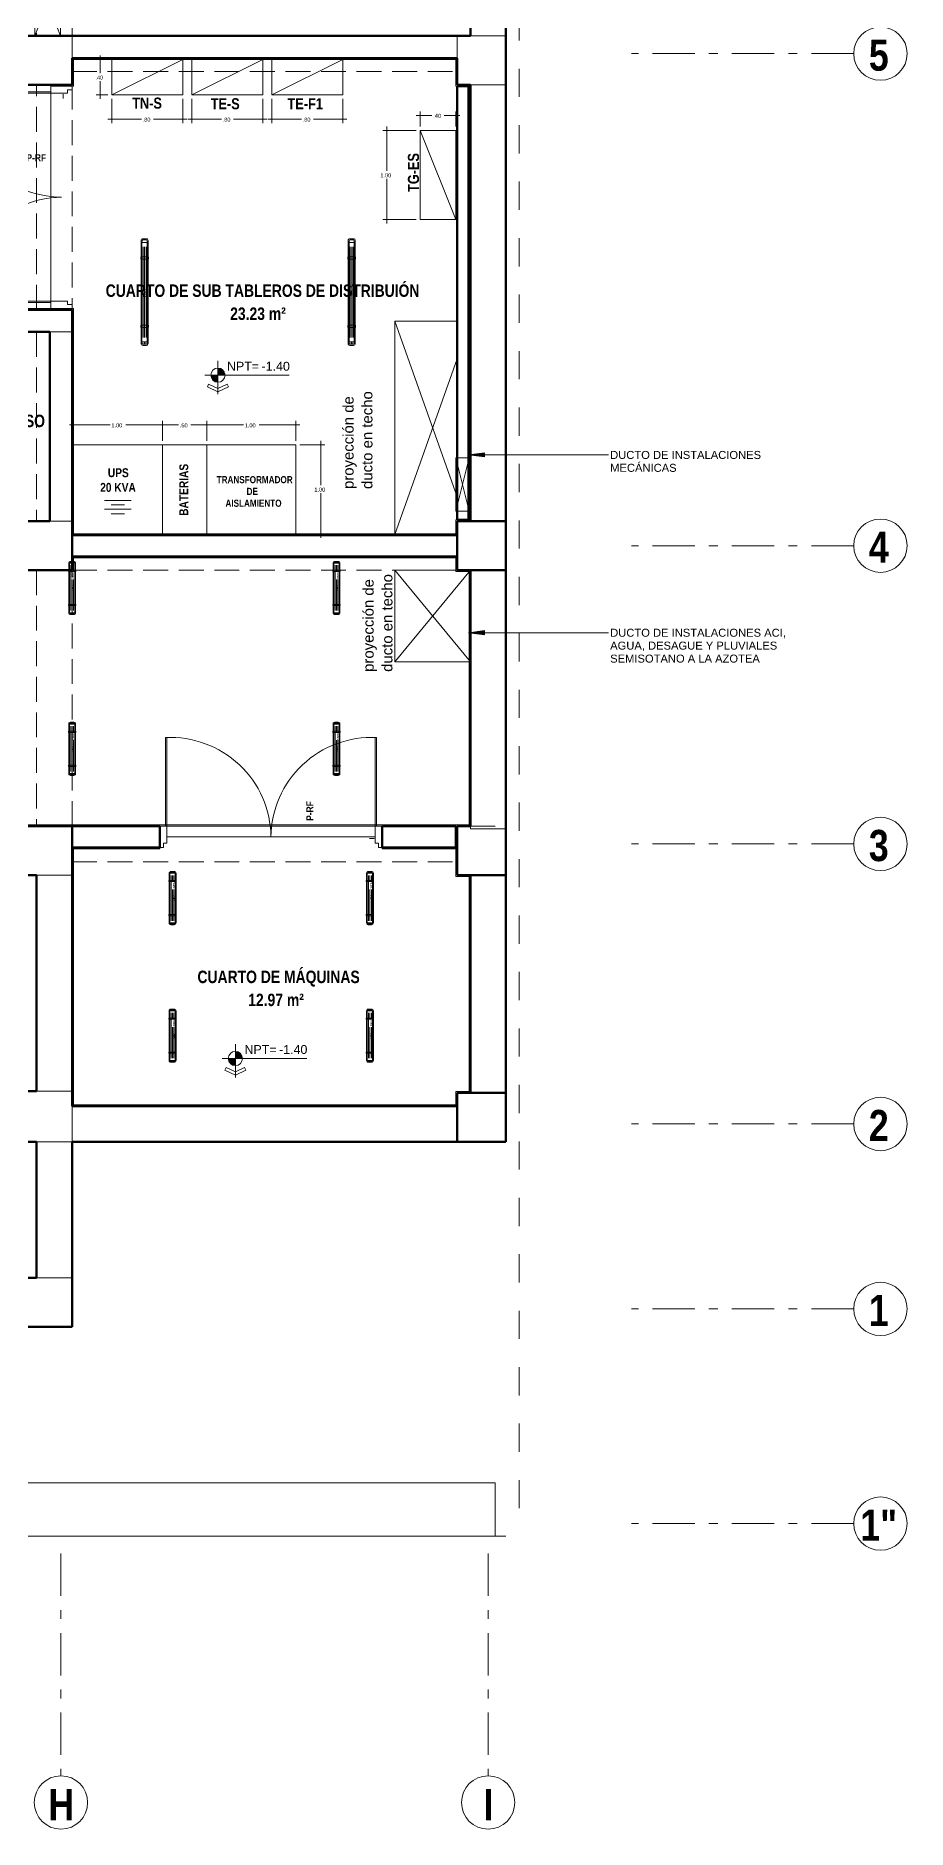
# Model space of a CAD drawing. Header units: metres. Extents: x -4 to 54.5, y -3.3 to 43.7.
# Drawn here: x 44.56 to 54.36, y -3.3 to 16.87 of the extents above; entities that cross this region are included whole.
import ezdxf

# ---------------------------------------------------------------- set-up
doc = ezdxf.new("R2010")
doc.units = ezdxf.units.M
for name, pattern in [('Dash', [0.635, 0.3175, -0.3175]), ('Dash Dot 3_16_', [0.79375, 0.47625, -0.15875, 0, -0.15875]), ('Dash_2_', [0.635, 0.3175, -0.3175]), ('Derribado', [0.4, 0.28, -0.12])]:
    doc.linetypes.add(name, pattern=pattern)
doc.layers.get('0').update_dxf_attribs({"color": 8})
for name, color, linetype, lineweight in [('A-ANNO-NOTE', 8, 'Continuous', 9), ('A-AREA-IDEN', 8, 'Continuous', 9), ('A-DETL', 8, 'Continuous', 9), ('A-DOOR', 8, 'Continuous', 9), ('A-DOOR-FRAM', 8, 'Continuous', 18), ('A-FLOR', 8, 'Continuous', 18), ('A-SIGN', 8, 'Continuous', 9), ('A-WALL', 8, 'Continuous', 9), ('C-PROP-LINE', 8, 'Continuous', 9), ('G-ANNO-DIMS', 8, 'Continuous', 9), ('G-ANNO-TEXT', 8, 'Continuous', 9), ('I-WALL', 8, 'Continuous', 9), ('S-COLS', 8, 'Continuous', 9), ('S-FNDN', 8, 'Continuous', 9), ('S-GRID', 8, 'Continuous', 9), ('S-GRID-IDEN', 8, 'Continuous', 9)]:
    doc.layers.add(name, color=color, linetype=linetype, lineweight=lineweight)
doc.layers.add('IE-LUM-L-01', color=5, linetype='Continuous', lineweight=18, true_color=0x126b94)
doc.layers.add('IE-LUM-L-01-15', color=5, linetype='Continuous', lineweight=18, true_color=0x126b94)
doc.styles.add('Arial', font='arial.ttf', dxfattribs={"height": 0.12})
doc.styles.add('Arial Narrow_B', font='ARIALNB.TTF', dxfattribs={"height": 0.125})
doc.styles.add('Arial Narrow_B_1', font='ARIALNB.TTF', dxfattribs={"height": 0.35})
doc.styles.add('Arial Narrow_B_2', font='ARIALNB.TTF', dxfattribs={"height": 0.1})
doc.styles.add('Arial Narrow_B_3', font='ARIALNB.TTF', dxfattribs={"height": 0.08})
doc.styles.add('Arial_2', font='arial.ttf', dxfattribs={"height": 0.09})
doc.styles.add('Arial_5', font='arial.ttf', dxfattribs={"height": 0.1})
doc.styles.add('Arial_6', font='arial.ttf', dxfattribs={"height": 0.045})
doc.styles.add('Arial_B', font='arialbd.ttf', dxfattribs={"width": 0.85, "height": 0.08})
doc.styles.add('Arial_B_3', font='arialbd.ttf', dxfattribs={"width": 0.8, "height": 0.14})
doc.styles.add('EI_LUM_BOLD', font='OpenSans-Semibold.ttf')
doc.styles.add('EI_LUM_REGULAR', font='OpenSans-Regular.ttf')

# ---------------------------------------------------------------- blocks, each defined once
blk = doc.blocks.new('ARQ-Ductos - DuctoPrOyeccion2D-5550455-NIV_A_S01_SÓTANO 1')
at = {"layer": 'A-SIGN'}
for p, q in [((0, 1.03), (0.7, 1.03)), ((0, 0), (0, 1.03)), ((0, 1.03), (0.7, 1.03)), ((0, 0), (0, 1.03)), ((0, 1.03), (0.85, 0)), ((0.85, 1.03), (0, 0)), ((0.85, 0), (0, 0)), ((0.85, 0), (0, 0))]:
    blk.add_line(p, q, dxfattribs=at)
blk = doc.blocks.new('ARQ-Ductos - DuctoPrOyeccion2D-5492339-NIV_A_S01_SÓTANO 1')
at = {"layer": 'A-SIGN'}
for p, q in [((0, 0), (0, -2.4)), ((0.7, 0), (0, 0)), ((0, 0), (0, -2.4)), ((0.7, 0), (0, 0)), ((0.7, -1.976), (0, 0)), ((0.85, 0), (0.83, 0)), ((0.85, 0), (0.83, 0)), ((0.83, -0.056), (0.85, 0)), ((0, -2.4), (0.7, -0.424)), ((0, -2.4), (0.7, -2.4)), ((0, -2.4), (0.7, -2.4)), ((0.797, -2.25), (0.792, -2.235))]:
    blk.add_line(p, q, dxfattribs=at)
blk = doc.blocks.new('ARQ-Ductos - DuctoPrOyeccion2D-5550157-NIV_A_S01_SÓTANO 1')
at = {"layer": 'A-SIGN'}
for p, q in [((0, 0), (0, -0.74)), ((0.29, 0), (0, 0)), ((0, 0), (0, -0.74)), ((0.29, 0), (0, 0)), ((0, -0.74), (0.29, 0)), ((0.29, -0.74), (0, 0)), ((0.29, -0.74), (0.29, 0)), ((0.29, -0.74), (0.29, 0))]:
    blk.add_line(p, q, dxfattribs=at)
blk = doc.blocks.new('ARQ-PuertaDobleHojaCortafuego - Pcf_2_50x2_40-V62-NIV_A_S01_SÓTANO 1')
at = {"layer": 'A-DOOR', "lineweight": 18}
for p, q in [((-0.72, 0.02), (-0.67, 0.02)), ((-0.745, -0.12), (-0.745, -1.117)), ((-0.731, -1.117), (-0.731, -0.12)), ((1.61, -1.117), (1.61, -0.12)), ((1.625, -0.12), (1.625, -1.117)), ((-0.731, -1.117), (-0.745, -1.117)), ((1.61, -1.117), (1.625, -1.117))]:
    blk.add_line(p, q, dxfattribs=at)
for centre, start, end in [((-0.69, 0.012), 267.1928, 359.4084), ((1.57, 0.012), 180.5916, 272.8072)]:
    blk.add_arc(centre, 1.13, start, end, dxfattribs=at)
at = {"layer": 'A-DOOR-FRAM'}
for p, q in [((-0.768, 0.12), (-0.81, 0.12)), ((-0.768, 0.07), (-0.768, 0.12)), ((-0.73, 0.07), (-0.768, 0.07)), ((-0.73, -0.12), (-0.73, 0.07)), ((1.648, 0.07), (1.61, 0.07)), ((1.61, 0.07), (1.61, -0.12)), ((1.69, 0.12), (1.648, 0.12)), ((1.648, 0.12), (1.648, 0.07)), ((-0.81, -0.12), (-0.73, -0.12)), ((1.61, -0.12), (1.69, -0.12))]:
    blk.add_line(p, q, dxfattribs=at)
blk = doc.blocks.new('ARQ-PuertaDobleHojaCortafuego - Pcf_2_50x2_40-6065029-NIV_A_S01_SÓTANO 1')
at = {"layer": 'A-DOOR', "lineweight": 18}
for p, q in [((-0.72, 0.02), (-0.67, 0.02)), ((-0.745, -0.12), (-0.745, -1.117)), ((-0.731, -1.117), (-0.731, -0.12)), ((1.61, -1.117), (1.61, -0.12)), ((1.625, -0.12), (1.625, -1.117)), ((-0.731, -1.117), (-0.745, -1.117)), ((1.61, -1.117), (1.625, -1.117))]:
    blk.add_line(p, q, dxfattribs=at)
for centre, start, end in [((-0.69, 0.012), 267.1928, 359.4084), ((1.57, 0.012), 180.5916, 272.8072)]:
    blk.add_arc(centre, 1.13, start, end, dxfattribs=at)
at = {"layer": 'A-DOOR-FRAM'}
for p, q in [((-0.768, 0.12), (-0.81, 0.12)), ((-0.81, 0.12), (-0.81, -0.12)), ((-0.768, 0.07), (-0.768, 0.12)), ((-0.73, 0.07), (-0.768, 0.07)), ((-0.73, -0.12), (-0.73, 0.07)), ((1.648, 0.07), (1.61, 0.07)), ((1.61, 0.07), (1.61, -0.12)), ((1.69, 0.12), (1.648, 0.12)), ((1.648, 0.12), (1.648, 0.07)), ((1.69, -0.12), (1.69, 0.12)), ((-0.81, -0.12), (-0.73, -0.12)), ((1.61, -0.12), (1.69, -0.12))]:
    blk.add_line(p, q, dxfattribs=at)
blk = doc.blocks.new('Family - ___-3742183-NIV_A_S01_SÓTANO 1')
at = {"layer": 'C-PROP-LINE', "linetype": 'Dash_2_', "lineweight": 18}
for p in [(50, 40), (0, 0)]:
    blk.add_line(p, (50, 0), dxfattribs=at)
blk = doc.blocks.new('Rejilla - F_gn02SimboloDeRejillaA-4957175-NIV_A_S01_SÓTANO 1')
at = {"layer": 'S-GRID-IDEN'}
blk.add_circle((0, 0), 0.003, dxfattribs=at)
blk = doc.blocks.new('Cotas de elevación - CotaEleVacíoNNpt-3697023-NIV_A_S01_SÓTANO 1')
at = {"layer": 'G-ANNO-DIMS'}
h = blk.add_hatch(color=256, dxfattribs=at)
edge = h.paths.add_edge_path()
edge.add_line((-0.0008, 0.00214), (0, 0.00214))
edge.add_line((0, 0.00214), (0, 0.00134))
edge.add_arc((0, 0.00214), 0.0008, 180, 270, ccw=False)
h = blk.add_hatch(color=256, dxfattribs=at)
edge = h.paths.add_edge_path()
edge.add_arc((0, 0.00214), 0.0008, 0, 90, ccw=False)
edge.add_line((0.0008, 0.00214), (0, 0.00214))
edge.add_line((0, 0.00214), (0, 0.00294))
h = blk.add_hatch(color=256, dxfattribs=at)
edge = h.paths.add_edge_path()
edge.add_arc((0, 0.00214), 0.0008, 0, 90, ccw=False)
edge.add_line((0.0008, 0.00214), (0, 0.00214))
edge.add_line((0, 0.00214), (0, 0.00294))
for p, q in [((0, 0.00214), (-0.00148, 0.00214)), ((-0.0008, 0.00214), (0, 0.00214)), ((0, 0.00214), (-0.0008, 0.00214)), ((-0.0008, 0.00214), (0, 0.00214)), ((0, 0.00214), (0, 0.00375)), ((0, 0.00294), (0, 0.00214)), ((0, 0.00214), (0, 0.00294)), ((0, 0.00214), (0, 0.00294)), ((0, 0.00294), (0, 0.00214)), ((0, 0.00214), (0.0008, 0.00214)), ((0, 0.00134), (0, 0.00214)), ((0, 0.00214), (0.0008, 0.00214)), ((0, 0.00214), (0.00803, 0.00214)), ((0, 0.00214), (0, 0)), ((-0.00118, 0.00082), (-0.00104, 0.00112)), ((0, 0.00027), (-0.00118, 0.00082)), ((0, 0.00063), (-0.00104, 0.00112)), ((0, 0.00063), (0.00104, 0.00112)), ((0, 0.00027), (0.00118, 0.00082)), ((0.00118, 0.00082), (0.00104, 0.00112))]:
    blk.add_line(p, q, dxfattribs=at)
for start, end in [(360, 180), (90, 180), (90, 180), (180, 360), (180, 270), (360, 90), (360, 90)]:
    blk.add_arc((0, 0.00214), 0.0008, start, end, dxfattribs=at)
blk = doc.blocks.new('EST-ColumnaRectangularConcretoEst - C155x55Cf-5402392-NIV_A_S01_SÓTANO 1')
at = {"layer": 'S-COLS', "lineweight": 50}
for p, q in [((0.275, 0.275), (-0.275, 0.275)), ((-0.275, 0.275), (-0.275, -0.275)), ((0.275, -0.275), (0.275, 0.275)), ((-0.275, -0.275), (0.275, -0.275))]:
    blk.add_line(p, q, dxfattribs=at)
blk = doc.blocks.new('Family - ___-5400166-NIV_A_S01_SÓTANO 1')
at = {"layer": 'C-PROP-LINE', "linetype": 'Dash', "lineweight": 13}
for p in [(50, 40), (0, 0)]:
    blk.add_line(p, (50, 0), dxfattribs=at)
blk = doc.blocks.new('Rejilla - F_gn02SimboloDeRejillaA-V63-NIV_A_S01_SÓTANO 1')
at = {"layer": 'S-GRID-IDEN'}
blk.add_circle((0, 0), 0.003, dxfattribs=at)
blk = doc.blocks.new('EI_LUM_L_01_15')
at = {"color": 0, "lineweight": 13}
for p, q in [((-0.279, 0.029), (-0.279, -0.029)), ((0.279, 0.029), (0.279, -0.029))]:
    blk.add_line(p, q, dxfattribs=at)
at = {"color": 0, "lineweight": 9}
for p, q in [((-0.255, 0.016), (0.255, 0.016)), ((-0.255, 0), (0.096, 0)), ((0.182, 0), (0.255, 0)), ((-0.255, -0.016), (0.096, -0.016)), ((0.182, -0.016), (0.255, -0.016))]:
    blk.add_line(p, q, dxfattribs=at)
at = {"color": 0, "lineweight": 13}
blk.add_lwpolyline([(-0.28, -0.039), (0.28, -0.039, 0.414214), (0.299, -0.019), (0.299, 0.019, 0.414214), (0.28, 0.038), (-0.28, 0.038, 0.414214), (-0.299, 0.019), (-0.299, -0.019, 0.414214)], format="xyb", close=True, dxfattribs=at)
at = {"color": 0, "lineweight": 9}
for points in [[(-0.275, -0.03), (0.275, -0.03, 0.414214), (0.289, -0.016), (0.289, 0.016, 0.414214), (0.275, 0.03), (-0.275, 0.03, 0.414214), (-0.289, 0.016), (-0.289, -0.016, 0.414214)], [(-0.196, -0.042), (-0.187, -0.042, 0.414214), (-0.185, -0.04), (-0.185, 0.04, 0.414214), (-0.187, 0.042), (-0.196, 0.042, 0.414214), (-0.198, 0.04), (-0.198, -0.04, 0.414214)], [(0.187, -0.042), (0.196, -0.042, 0.414214), (0.198, -0.04), (0.198, 0.04, 0.414214), (0.196, 0.042), (0.187, 0.042, 0.414214), (0.185, 0.04), (0.185, -0.04, 0.414214)]]:
    blk.add_lwpolyline(points, format="xyb", close=True, dxfattribs=at)
blk.add_circle((-0.288, 0), 0.00577, dxfattribs=at)
for s, height, style, p in [('LED', 0.0271, 'EI_LUM_REGULAR', (-0.034, -0.022)), ('15W-A', 0.0175, 'EI_LUM_BOLD', (0.102, -0.022))]:
    blk.add_text(s, height=height, dxfattribs=dict(at, style=style)).set_placement(p)
at = {"style": 'EI_LUM_REGULAR', "flags": 1}
for tag in ['TIPO', 'ALTURA_M', 'AMBIENTE', 'ANCHO_CUERPO_MM', 'ID', 'IP', 'GIRO_REFERENCIA', 'DESCRIPCION', 'POTENCIA_W', 'FLUJO_NOMINAL_LM', 'FLUJO_CALCULO_LM', 'MONTAJE', 'NPT_M', 'PAGINA_PDF', 'NUMERO_LOCAL', 'FUENTE_XY', 'ESTADO', 'LARGO_CUERPO_MM', 'DIAMETRO_CUERPO_MM', 'REFERENCIA_DIMENSIONAL']:
    blk.add_attdef(tag, (0, 0), '', height=0.025, dxfattribs=at)
blk = doc.blocks.new('EI_LUM_L_01')
at = {"color": 0, "lineweight": 13}
for p, q in [((-0.558, 0.03), (-0.558, -0.03)), ((0.558, 0.03), (0.558, -0.03))]:
    blk.add_line(p, q, dxfattribs=at)
at = {"color": 0, "lineweight": 9}
for p, q in [((-0.51, 0.017), (0.51, 0.017)), ((-0.51, 0), (0.51, 0)), ((-0.51, -0.017), (0.51, -0.017))]:
    blk.add_line(p, q, dxfattribs=at)
at = {"color": 0, "lineweight": 13}
blk.add_lwpolyline([(-0.58, -0.04), (0.58, -0.04, 0.414214), (0.6, -0.02), (0.6, 0.02, 0.414214), (0.58, 0.04), (-0.58, 0.04, 0.414214), (-0.6, 0.02), (-0.6, -0.02, 0.414214)], format="xyb", close=True, dxfattribs=at)
at = {"color": 0, "lineweight": 9}
for points in [[(-0.571, -0.029), (0.571, -0.029, 0.414214), (0.587, -0.013), (0.587, 0.013, 0.414214), (0.571, 0.029), (-0.571, 0.029, 0.414214), (-0.587, 0.013), (-0.587, -0.013, 0.414214)], [(-0.395, -0.043), (-0.373, -0.043, 0.414214), (-0.371, -0.041), (-0.371, 0.041, 0.414214), (-0.373, 0.043), (-0.395, 0.043, 0.414214), (-0.397, 0.041), (-0.397, -0.041, 0.414214)], [(0.373, -0.043), (0.395, -0.043, 0.414214), (0.397, -0.041), (0.397, 0.041, 0.414214), (0.395, 0.043), (0.373, 0.043, 0.414214), (0.371, 0.041), (0.371, -0.041, 0.414214)]]:
    blk.add_lwpolyline(points, format="xyb", close=True, dxfattribs=at)
blk.add_circle((-0.576, 0), 0.006, dxfattribs=at)
at = {"color": 0, "lineweight": 9, "style": 'EI_LUM_REGULAR'}
blk.add_text('LED', height=0.0282, dxfattribs=at).set_placement((-0.036, -0.022))
at = {"style": 'EI_LUM_REGULAR', "flags": 1}
for tag in ['TIPO', 'ALTURA_M', 'AMBIENTE', 'ANCHO_CUERPO_MM', 'ID', 'IP', 'GIRO_REFERENCIA', 'DESCRIPCION', 'POTENCIA_W', 'FLUJO_NOMINAL_LM', 'FLUJO_CALCULO_LM', 'MONTAJE', 'NPT_M', 'PAGINA_PDF', 'NUMERO_LOCAL', 'FUENTE_XY', 'ESTADO', 'LARGO_CUERPO_MM', 'DIAMETRO_CUERPO_MM', 'REFERENCIA_DIMENSIONAL']:
    blk.add_attdef(tag, (0, 0), '', height=0.025, dxfattribs=at)

msp = doc.modelspace()

# ---------------------------------------------------------------- hatches: boundary and pattern name
at = {"layer": 'G-ANNO-TEXT'}
for points in [[(49.427, 12.161), (49.607, 12.138), (49.607, 12.185)], [(49.427, 10.161), (49.607, 10.138), (49.607, 10.185)]]:
    msp.add_hatch(color=256, dxfattribs=at).paths.add_polyline_path(points)

# ---------------------------------------------------------------- linework, layer by layer
at = {"layer": 'A-DETL', "linetype": 'Derribado', "lineweight": 18}
for p, q in [((44.57, 24.105), (44.57, 16.875)), ((44.97, 16.875), (44.97, 24.105)), ((49.45, 24.105), (49.45, 16.875)), ((49.85, 16.875), (49.85, 24.105)), ((44.57, 16.875), (44.97, 16.875)), ((49.3, 16.875), (44.97, 16.875)), ((44.97, 16.875), (44.97, 16.475)), ((49.3, 16.475), (49.3, 16.875)), ((49.45, 16.875), (49.85, 16.875)), ((44.97, 16.475), (49.3, 16.475)), ((44.57, 13.795), (44.57, 16.325)), ((44.57, 16.325), (44.97, 16.325)), ((44.97, 16.325), (44.97, 13.795)), ((49.85, 16.325), (49.45, 16.325)), ((49.45, 16.325), (49.45, 11.415)), ((49.85, 11.415), (49.85, 16.325)), ((44.97, 13.795), (44.57, 13.795)), ((44.97, 13.545), (44.57, 13.545)), ((44.57, 13.545), (44.57, 11.415)), ((44.57, 13.545), (44.72, 13.545)), ((44.72, 13.545), (44.97, 13.545)), ((44.97, 11.415), (44.97, 13.545)), ((44.57, 11.415), (44.97, 11.415)), ((44.72, 11.415), (44.57, 11.415)), ((44.97, 11.415), (44.72, 11.415)), ((49.45, 11.415), (49.85, 11.415)), ((49.3, 11.265), (44.97, 11.265)), ((44.97, 11.265), (44.97, 10.865)), ((49.3, 10.865), (49.3, 11.265)), ((44.97, 10.865), (44.57, 10.865)), ((44.57, 10.865), (44.57, 7.985)), ((44.97, 10.865), (49.3, 10.865)), ((44.97, 7.985), (44.97, 10.865)), ((49.85, 10.865), (49.45, 10.865)), ((49.45, 10.865), (49.45, 7.985)), ((49.85, 7.985), (49.85, 10.865)), ((44.57, 7.985), (44.97, 7.985)), ((49.3, 7.985), (44.97, 7.985)), ((44.97, 7.985), (44.97, 7.585)), ((49.3, 7.585), (49.3, 7.985)), ((49.45, 7.985), (49.85, 7.985)), ((44.97, 7.585), (49.3, 7.585)), ((44.97, 7.435), (44.57, 7.435)), ((44.57, 7.435), (44.57, 5.005)), ((44.97, 5.005), (44.97, 7.435)), ((49.85, 7.435), (49.45, 7.435)), ((49.45, 7.435), (49.45, 4.985)), ((49.85, 4.985), (49.85, 7.435)), ((44.57, 5.005), (44.97, 5.005)), ((49.45, 4.985), (49.85, 4.985)), ((49.3, 4.835), (44.97, 4.835)), ((44.97, 4.835), (44.97, 4.435)), ((49.3, 4.435), (49.3, 4.835)), ((44.97, 4.435), (44.57, 4.435)), ((44.57, 4.435), (44.57, 2.905)), ((44.97, 4.435), (49.3, 4.435)), ((44.97, 2.905), (44.97, 4.435)), ((44.57, 2.905), (44.97, 2.905))]:
    msp.add_line(p, q, dxfattribs=at)
at = {"layer": 'A-DETL'}
for p, q in [((45.372, 16.61), (45.24, 16.61)), ((45.285, 16.655), (45.285, 16.455)), ((46.217, 16.61), (45.417, 16.61)), ((45.417, 16.61), (45.417, 16.21)), ((45.417, 16.21), (46.217, 16.61)), ((46.217, 16.21), (46.217, 16.61)), ((47.117, 16.61), (46.317, 16.61)), ((46.317, 16.61), (46.317, 16.21)), ((46.317, 16.21), (47.117, 16.61)), ((47.117, 16.21), (47.117, 16.61)), ((48.017, 16.61), (47.217, 16.61)), ((47.217, 16.61), (47.217, 16.21)), ((47.217, 16.21), (48.017, 16.61)), ((48.017, 16.21), (48.017, 16.61)), ((45.285, 16.165), (45.285, 16.365)), ((45.372, 16.21), (45.24, 16.21)), ((45.417, 16.21), (46.217, 16.21)), ((45.417, 16.165), (45.417, 15.892)), ((46.217, 16.165), (46.217, 15.892)), ((46.317, 16.21), (47.117, 16.21)), ((46.317, 16.165), (46.317, 15.892)), ((47.117, 16.165), (47.117, 15.892)), ((47.217, 16.21), (48.017, 16.21)), ((47.217, 16.165), (47.217, 15.892)), ((48.017, 16.165), (48.017, 15.892)), ((45.372, 15.937), (45.749, 15.937)), ((46.262, 15.937), (45.886, 15.937)), ((46.272, 15.937), (46.649, 15.937)), ((47.162, 15.937), (46.786, 15.937)), ((47.172, 15.937), (47.549, 15.937)), ((48.062, 15.937), (47.686, 15.937)), ((48.84, 15.979), (49.016, 15.979)), ((48.885, 15.855), (48.885, 16.024)), ((49.33, 15.979), (49.154, 15.979)), ((49.285, 15.855), (49.285, 16.024)), ((48.84, 15.81), (48.465, 15.81)), ((48.51, 15.855), (48.51, 15.355)), ((49.285, 15.81), (48.885, 15.81)), ((48.885, 15.81), (48.885, 14.81)), ((49.285, 14.81), (48.885, 15.81)), ((49.285, 14.81), (49.285, 15.81)), ((48.51, 14.765), (48.51, 15.265)), ((48.84, 14.81), (48.465, 14.81)), ((48.885, 14.81), (49.285, 14.81)), ((44.985, 12.32), (44.985, 12.543)), ((45.985, 12.543), (45.985, 12.32)), ((46.485, 12.543), (46.485, 12.32)), ((47.485, 12.32), (47.485, 12.543)), ((44.94, 12.498), (45.397, 12.498)), ((46.03, 12.498), (45.573, 12.498)), ((45.94, 12.498), (46.166, 12.498)), ((46.53, 12.498), (46.304, 12.498)), ((46.44, 12.498), (46.897, 12.498)), ((47.53, 12.498), (47.073, 12.498)), ((47.768, 12.32), (47.768, 11.82)), ((45.985, 12.275), (44.985, 12.275)), ((44.985, 12.275), (44.985, 11.275)), ((45.985, 11.275), (45.985, 12.275)), ((45.985, 12.275), (46.485, 12.275)), ((47.485, 12.275), (46.485, 12.275)), ((46.485, 12.275), (46.485, 11.275)), ((47.485, 11.275), (47.485, 12.275)), ((47.53, 12.275), (47.813, 12.275)), ((49.435, 12.13), (49.285, 12.13)), ((49.285, 12.13), (49.285, 11.53)), ((49.435, 11.53), (49.285, 12.13)), ((49.285, 11.53), (49.435, 12.13)), ((49.435, 11.53), (49.435, 12.13)), ((47.768, 11.23), (47.768, 11.73)), ((45.335, 11.65), (45.635, 11.65)), ((45.335, 11.55), (45.635, 11.55)), ((45.41, 11.6), (45.56, 11.6)), ((45.41, 11.5), (45.56, 11.5)), ((49.285, 11.53), (49.435, 11.53)), ((44.985, 11.275), (45.985, 11.275)), ((46.485, 11.275), (45.985, 11.275)), ((46.485, 11.275), (47.485, 11.275)), ((47.53, 11.275), (47.813, 11.275))]:
    msp.add_line(p, q, dxfattribs=at)
at = {"layer": 'A-FLOR', "lineweight": 9}
for p, q in [((49.285, 16.61), (44.985, 16.61)), ((44.985, 16.61), (44.985, 16.31)), ((49.285, 16.31), (49.285, 16.61)), ((44.73, 16.31), (44.73, 16.325)), ((44.73, 13.89), (44.73, 16.23)), ((44.985, 16.31), (44.97, 16.31)), ((49.3, 16.31), (49.285, 16.31)), ((49.435, 16.31), (49.43, 16.31)), ((49.435, 11.43), (49.435, 16.31)), ((41.77, 13.81), (44.73, 13.81)), ((44.97, 13.81), (44.985, 13.81)), ((44.985, 13.81), (44.985, 11.275)), ((49.285, 11.275), (49.285, 11.43)), ((49.285, 11.43), (49.3, 11.43)), ((49.43, 11.43), (49.435, 11.43)), ((44.985, 11.275), (49.285, 11.275)), ((49.285, 11.005), (44.985, 11.005)), ((44.985, 11.005), (44.985, 10.865)), ((49.285, 10.85), (49.285, 11.005)), ((44.985, 10.865), (44.97, 10.865)), ((49.435, 10.85), (49.285, 10.85)), ((49.435, 8), (49.435, 10.85)), ((25.567, 8), (49.435, 8)), ((45.957, 7.73), (44.985, 7.73)), ((44.985, 7.73), (44.985, 5.005)), ((45.957, 7.745), (45.957, 7.73)), ((48.377, 7.865), (46.037, 7.865)), ((48.457, 7.73), (48.457, 7.745)), ((49.285, 7.73), (48.457, 7.73)), ((49.285, 7.42), (49.285, 7.73)), ((49.435, 7.42), (49.285, 7.42)), ((49.435, 5), (49.435, 7.42)), ((44.985, 5.005), (44.985, 4.85)), ((44.985, 4.85), (49.285, 4.85)), ((49.285, 4.85), (49.285, 5)), ((49.285, 5), (49.435, 5))]:
    msp.add_line(p, q, dxfattribs=at)
at = {"layer": 'A-WALL', "lineweight": 50}
for p, q in [((49.45, 24.105), (49.45, 16.875)), ((49.85, 16.875), (49.85, 24.105)), ((49.3, 16.875), (44.97, 16.875)), ((44.97, 16.625), (49.3, 16.625)), ((49.45, 16.325), (49.45, 11.415)), ((49.85, 11.415), (49.85, 16.325)), ((44.97, 13.795), (39.86, 13.795)), ((44.97, 13.545), (44.97, 13.795)), ((42.39, 13.545), (44.72, 13.545)), ((44.72, 13.545), (44.72, 11.415)), ((44.97, 11.415), (44.97, 13.545)), ((49.45, 10.865), (49.45, 7.985)), ((49.85, 7.955), (49.85, 10.865)), ((44.57, 7.435), (44.57, 5.005)), ((44.97, 5.005), (44.97, 7.435)), ((49.85, 7.435), (49.45, 7.435)), ((49.45, 7.435), (49.45, 4.985)), ((49.85, 4.985), (49.85, 7.435)), ((49.3, 4.835), (44.97, 4.835)), ((44.57, 4.435), (44.57, 2.905)), ((44.97, 2.905), (44.97, 4.435)), ((44.97, 4.435), (49.3, 4.435))]:
    msp.add_line(p, q, dxfattribs=at)
at = {"layer": 'A-WALL', "lineweight": 5}
for p, q in [((44.97, 16.875), (44.97, 16.625)), ((49.3, 16.625), (49.3, 16.875)), ((49.45, 16.875), (49.85, 16.875)), ((49.85, 16.325), (49.45, 16.325)), ((44.72, 11.415), (44.97, 11.415)), ((49.45, 7.985), (49.45, 7.955)), ((49.45, 7.955), (49.85, 7.955)), ((44.97, 7.435), (44.57, 7.435)), ((44.57, 5.005), (44.97, 5.005)), ((44.97, 4.835), (44.97, 4.435)), ((44.97, 4.435), (44.57, 4.435)), ((44.57, 2.905), (44.97, 2.905))]:
    msp.add_line(p, q, dxfattribs=at)
at = {"layer": 'G-ANNO-TEXT'}
for p, q in [((49.607, 12.185), (49.427, 12.161)), ((49.427, 12.161), (49.607, 12.138)), ((49.427, 12.161), (51.002, 12.161)), ((49.607, 12.138), (49.607, 12.185)), ((49.607, 10.185), (49.427, 10.161)), ((49.427, 10.161), (49.607, 10.138)), ((49.427, 10.161), (51.002, 10.161)), ((49.607, 10.138), (49.607, 10.185))]:
    msp.add_line(p, q, dxfattribs=at)
at = {"layer": 'I-WALL', "lineweight": 50}
for p, q in [((49.3, 16.31), (49.3, 11.43)), ((49.43, 16.31), (49.3, 16.31)), ((49.43, 11.43), (49.43, 16.31)), ((49.3, 11.43), (49.43, 11.43)), ((49.3, 11.26), (44.97, 11.26)), ((44.97, 11.26), (44.97, 11.02)), ((44.97, 11.02), (49.3, 11.02)), ((45.957, 7.985), (44.97, 7.985)), ((44.97, 7.985), (44.97, 7.745)), ((45.957, 7.745), (45.957, 7.985)), ((49.285, 7.985), (48.457, 7.985)), ((48.457, 7.985), (48.457, 7.745)), ((49.285, 7.745), (49.285, 7.985)), ((44.97, 7.745), (45.957, 7.745)), ((48.457, 7.745), (49.285, 7.745))]:
    msp.add_line(p, q, dxfattribs=at)
at = {"layer": 'I-WALL'}
msp.add_line((46.037, 7.985), (48.377, 7.985), dxfattribs=at)
at = {"layer": 'S-COLS', "lineweight": 50}
for p, q in [((44.97, 16.875), (44.42, 16.875)), ((49.45, 16.875), (49.3, 16.875)), ((49.85, 16.325), (49.85, 16.875)), ((44.97, 16.325), (44.97, 16.625)), ((49.3, 16.625), (49.3, 16.325)), ((44.42, 16.325), (44.97, 16.325)), ((49.3, 16.325), (49.45, 16.325)), ((44.72, 11.415), (44.42, 11.415)), ((44.97, 10.865), (44.97, 11.415)), ((44.42, 10.865), (44.97, 10.865)), ((44.97, 7.985), (44.42, 7.985)), ((44.97, 7.435), (44.97, 7.985)), ((49.45, 7.985), (49.3, 7.985)), ((49.3, 7.985), (49.3, 7.435)), ((49.85, 7.435), (49.85, 7.955)), ((44.42, 7.435), (44.57, 7.435)), ((49.3, 7.435), (49.85, 7.435)), ((44.57, 5.005), (44.42, 5.005)), ((44.97, 4.835), (44.97, 5.005)), ((44.42, 4.435), (44.57, 4.435)), ((44.57, 2.905), (44.42, 2.905)), ((44.97, 2.355), (44.97, 2.905)), ((44.42, 2.355), (44.97, 2.355))]:
    msp.add_line(p, q, dxfattribs=at)
at = {"layer": 'S-COLS', "lineweight": 5}
for p, q in [((44.97, 16.625), (44.97, 16.875)), ((49.3, 16.875), (49.3, 16.625)), ((49.85, 16.875), (49.45, 16.875)), ((49.45, 16.325), (49.85, 16.325)), ((44.97, 11.415), (44.72, 11.415)), ((49.45, 7.955), (49.45, 7.985)), ((49.85, 7.955), (49.45, 7.955)), ((44.57, 7.435), (44.97, 7.435)), ((44.97, 5.005), (44.57, 5.005)), ((44.97, 4.435), (44.97, 4.835)), ((44.57, 4.435), (44.97, 4.435)), ((44.97, 2.905), (44.57, 2.905))]:
    msp.add_line(p, q, dxfattribs=at)
at = {"layer": 'S-FNDN'}
for p, q in [((46.639, 0.6), (43.394, 0.6)), ((49.73, 0.6), (46.639, 0.6)), ((49.73, 0), (49.73, 0.6)), ((43.394, 0), (46.639, 0)), ((46.639, 0), (49.73, 0))]:
    msp.add_line(p, q, dxfattribs=at)
at = {"layer": 'S-GRID', "linetype": 'Dash Dot 3_16_'}
for p, q in [((53.762, 16.675), (51.262, 16.675)), ((53.762, 11.14), (51.262, 11.14)), ((53.762, 7.785), (51.262, 7.785)), ((53.762, 4.635), (51.262, 4.635)), ((53.762, 2.555), (51.262, 2.555)), ((53.762, 0.14), (51.262, 0.14)), ((44.845, -0.197), (44.845, -2.697)), ((49.65, -0.197), (49.65, -2.697))]:
    msp.add_line(p, q, dxfattribs=at)

# ---------------------------------------------------------------- block references
at = {"layer": 'A-DOOR', "lineweight": 18}
for name, p, rotation in [('ARQ-PuertaDobleHojaCortafuego - Pcf_2_50x2_40-6065029-NIV_A_S01_SÓTANO 1', (44.85, 15.5), 270), ('ARQ-PuertaDobleHojaCortafuego - Pcf_2_50x2_40-V62-NIV_A_S01_SÓTANO 1', (47.647, 7.865), 180)]:
    msp.add_blockref(name, p, dxfattribs=dict(at, rotation=rotation))
at = {"layer": 'A-SIGN'}
msp.add_blockref('ARQ-Ductos - DuctoPrOyeccion2D-5550157-NIV_A_S01_SÓTANO 1', (44.55, 17.615), dxfattribs=at)
for name, p, rotation in [('ARQ-Ductos - DuctoPrOyeccion2D-5492339-NIV_A_S01_SÓTANO 1', (48.6, 13.665), 1.06636294239e-05), ('ARQ-Ductos - DuctoPrOyeccion2D-5550455-NIV_A_S01_SÓTANO 1', (48.6, 9.835), 359.9999893363706)]:
    msp.add_blockref(name, p, dxfattribs=dict(at, rotation=rotation))
at = {"layer": 'C-PROP-LINE', "linetype": 'Dash_2_', "lineweight": 18}
msp.add_blockref('Family - ___-3742183-NIV_A_S01_SÓTANO 1', (0, 0), dxfattribs=at)
at = {"layer": 'G-ANNO-DIMS', "xscale": 99.99999999999991, "yscale": 99.99999999999991, "zscale": 99.99999999999991}
for p in [(46.61, 12.844), (46.807, 5.158)]:
    msp.add_blockref('Cotas de elevación - CotaEleVacíoNNpt-3697023-NIV_A_S01_SÓTANO 1', p, dxfattribs=at)
at = {"layer": 'IE-LUM-L-01', "rotation": 90}
for p in [(45.785, 13.993), (48.115, 13.993)]:
    msp.add_blockref('EI_LUM_L_01', p, dxfattribs=at)
at = {"layer": 'IE-LUM-L-01-15', "rotation": 90}
for p in [(44.971, 10.665), (47.944, 10.665), (44.971, 8.855), (47.944, 8.855), (46.1, 7.176), (48.32, 7.176), (46.1, 5.629), (48.32, 5.629)]:
    msp.add_blockref('EI_LUM_L_01_15', p, dxfattribs=at)
at = {"layer": 'S-COLS', "lineweight": 5, "rotation": 5.3318147119e-06}
for p in [(49.575, 11.14), (49.575, 4.71)]:
    msp.add_blockref('EST-ColumnaRectangularConcretoEst - C155x55Cf-5402392-NIV_A_S01_SÓTANO 1', p, dxfattribs=at)
at = {"layer": 'S-GRID-IDEN', "xscale": 99.99999999999991, "yscale": 99.99999999999991, "zscale": 99.99999999999991}
for p, rotation in [((54.062, 16.675), 90), ((54.062, 11.14), 90), ((54.062, 7.785), 90), ((54.062, 4.635), 90), ((54.062, 2.555), 90), ((54.062, 0.14), 90), ((44.845, -2.997), 180), ((49.65, -2.997), 180)]:
    msp.add_blockref('Rejilla - F_gn02SimboloDeRejillaA-4957175-NIV_A_S01_SÓTANO 1', p, dxfattribs=dict(at, rotation=rotation))
at = {"layer": 'S-GRID-IDEN', "lineweight": 5, "xscale": 99.99999999999991, "yscale": 99.99999999999991, "zscale": 99.99999999999991, "rotation": 90}
for p in [(54.062, 16.675), (54.062, 11.14), (54.062, 7.785), (54.062, 4.635), (54.062, 2.555), (54.062, 0.14)]:
    msp.add_blockref('Rejilla - F_gn02SimboloDeRejillaA-V63-NIV_A_S01_SÓTANO 1', p, dxfattribs=at)

# ---------------------------------------------------------------- texts
at = {"layer": 'A-ANNO-NOTE', "insert": (44.456, 15.544), "char_height": 0.08, "width": 0.25895, "attachment_point": 1, "style": 'Arial_B'}
msp.add_mtext('P-RF', dxfattribs=at)
at = {"layer": 'A-ANNO-NOTE', "insert": (47.604, 8.045), "char_height": 0.08, "width": 0.25895, "attachment_point": 1, "rotation": 90, "style": 'Arial_B'}
msp.add_mtext('P-RF', dxfattribs=at)
at = {"layer": 'A-AREA-IDEN', "char_height": 0.14, "attachment_point": 1, "style": 'Arial_B_3'}
for s, insert, width in [('CUARTO DE SUB TABLEROS DE DISTRIBUIÓN', (45.348, 14.079), 4.13671), ('23.23 m²', (46.748, 13.82), 0.74397), ('DUCTO DE ASCENSOR 03 USO', (42.318, 12.614), 2.7578), ('CUARTO DE MÁQUINAS', (46.38, 6.36), 2.12928), ('12.97 m²', (46.951, 6.101), 0.74397)]:
    msp.add_mtext(s, dxfattribs=dict(at, insert=insert, width=width))
at = {"layer": 'G-ANNO-TEXT', "attachment_point": 1}
for s, insert, char_height, width, style in [('.40', (45.232, 16.429), 0.045, 0.12025, 'Arial_6'), ('TN-S', (45.646, 16.181), 0.125, 0.41688, 'Arial Narrow_B'), ('TE-S', (46.529, 16.174), 0.125, 0.40886, 'Arial Narrow_B'), ('TE-F1', (47.393, 16.174), 0.125, 0.49705, 'Arial Narrow_B'), ('.80', (45.764, 15.956), 0.045, 0.12025, 'Arial_6'), ('.80', (46.664, 15.956), 0.045, 0.12025, 'Arial_6'), ('.80', (47.564, 15.956), 0.045, 0.12025, 'Arial_6'), ('.40', (49.032, 15.998), 0.045, 0.12025, 'Arial_6'), ('1.00', (48.437, 15.329), 0.045, 0.16835, 'Arial_6'), ('1.00', (45.412, 12.516), 0.045, 0.16835, 'Arial_6'), ('.50', (46.182, 12.516), 0.045, 0.12025, 'Arial_6'), ('1.00', (46.912, 12.516), 0.045, 0.16835, 'Arial_6'), ('DUCTO DE INSTALACIONES ', (51.022, 12.206), 0.09, 2.12447, 'Arial_2'), ('UPS', (45.372, 12.011), 0.1, 0.27257, 'Arial Narrow_B_2'), ('TRANSFORMADOR', (46.596, 11.923), 0.08, 0.95401, 'Arial Narrow_B_3'), ('MECÁNICAS', (51.022, 12.061), 0.09, 0.91392, 'Arial_2'), ('20 KVA', (45.286, 11.846), 0.1, 0.48101, 'Arial Narrow_B_2'), ('DE', (46.933, 11.791), 0.08, 0.1443, 'Arial Narrow_B_3'), ('1.00', (47.695, 11.794), 0.045, 0.16835, 'Arial_6'), ('AISLAMIENTO', (46.695, 11.658), 0.08, 0.72152, 'Arial Narrow_B_3'), ('DUCTO DE INSTALACIONES ACI, ', (51.022, 10.206), 0.09, 2.4692, 'Arial_2'), ('AGUA, DESAGUE Y PLUVIALES ', (51.022, 10.061), 0.09, 2.33291, 'Arial_2'), ('SEMISOTANO A LA AZOTEA', (51.022, 9.915), 0.09, 2.06835, 'Arial_2')]:
    msp.add_mtext(s, dxfattribs=dict(at, insert=insert, char_height=char_height, width=width, style=style))
at = {"layer": 'G-ANNO-TEXT', "attachment_point": 1, "rotation": 90}
for s, insert, char_height, width, style in [('TG-ES', (48.747, 15.119), 0.125, 0.54515, 'Arial Narrow_B'), ('proyección de ', (48.016, 11.778), 0.12, 1.427, 'Arial'), ('ducto en techo', (48.228, 11.778), 0.12, 1.44304, 'Arial'), ('BATERIAS', (46.176, 11.476), 0.1, 0.68945, 'Arial Narrow_B_2'), ('proyección de ', (48.242, 9.721), 0.12, 1.427, 'Arial'), ('ducto en techo', (48.453, 9.721), 0.12, 1.44304, 'Arial')]:
    msp.add_mtext(s, dxfattribs=dict(at, insert=insert, char_height=char_height, width=width, style=style))
at = {"layer": 'S-GRID-IDEN', "char_height": 0.35, "attachment_point": 1, "style": 'Arial Narrow_B_1'}
for s, insert, width in [('\\fArial Narrow|b1|i0|c0|p34|;5', (53.932, 16.833), 0.27257), ('\\fArial Narrow|b1|i0|c0|p34|;4', (53.932, 11.298), 0.27257), ('\\fArial Narrow|b1|i0|c0|p34|;3', (53.932, 7.943), 0.27257), ('\\fArial Narrow|b1|i0|c0|p34|;2', (53.932, 4.793), 0.27257), ('\\fArial Narrow|b1|i0|c0|p34|;1', (53.932, 2.713), 0.27257), ('1"', (53.836, 0.298), 0.50506), ('\\fArial Narrow|b1|i0|c0|p34|;H', (44.703, -2.846), 0.35274), ('\\fArial Narrow|b1|i0|c0|p34|;I', (49.597, -2.846), 0.13629)]:
    msp.add_mtext(s, dxfattribs=dict(at, insert=insert, width=width))

# ---------------------------------------------------------------- next in the draw order: texts
at = {"layer": 'G-ANNO-DIMS', "char_height": 0.1, "width": 0.41688, "attachment_point": 1, "style": 'Arial_5', "bg_fill": 3, "box_fill_scale": 1.25, "bg_fill_color": 9, "bg_fill_true_color": 13158600, "bg_fill_transparency": 0}
for insert in [(46.712, 13.209), (46.909, 5.523)]:
    msp.add_mtext('NPT=', dxfattribs=dict(at, insert=insert))

# ---------------------------------------------------------------- next in the draw order: texts
at = {"layer": 'G-ANNO-DIMS', "char_height": 0.1, "width": 0.38076, "attachment_point": 1, "line_spacing_factor": 0.941778, "style": 'Arial_5', "bg_fill": 3, "box_fill_scale": 1.25, "bg_fill_color": 9, "bg_fill_true_color": 13158600, "bg_fill_transparency": 0}
for insert in [(47.101, 13.209), (47.298, 5.523)]:
    msp.add_mtext('-1.40', dxfattribs=dict(at, insert=insert))

# ---------------------------------------------------------------- next in the draw order: block references
at = {"layer": 'C-PROP-LINE', "linetype": 'Dash', "lineweight": 13}
msp.add_blockref('Family - ___-5400166-NIV_A_S01_SÓTANO 1', (0, 0), dxfattribs=at)

doc.saveas('drawing.dxf')
